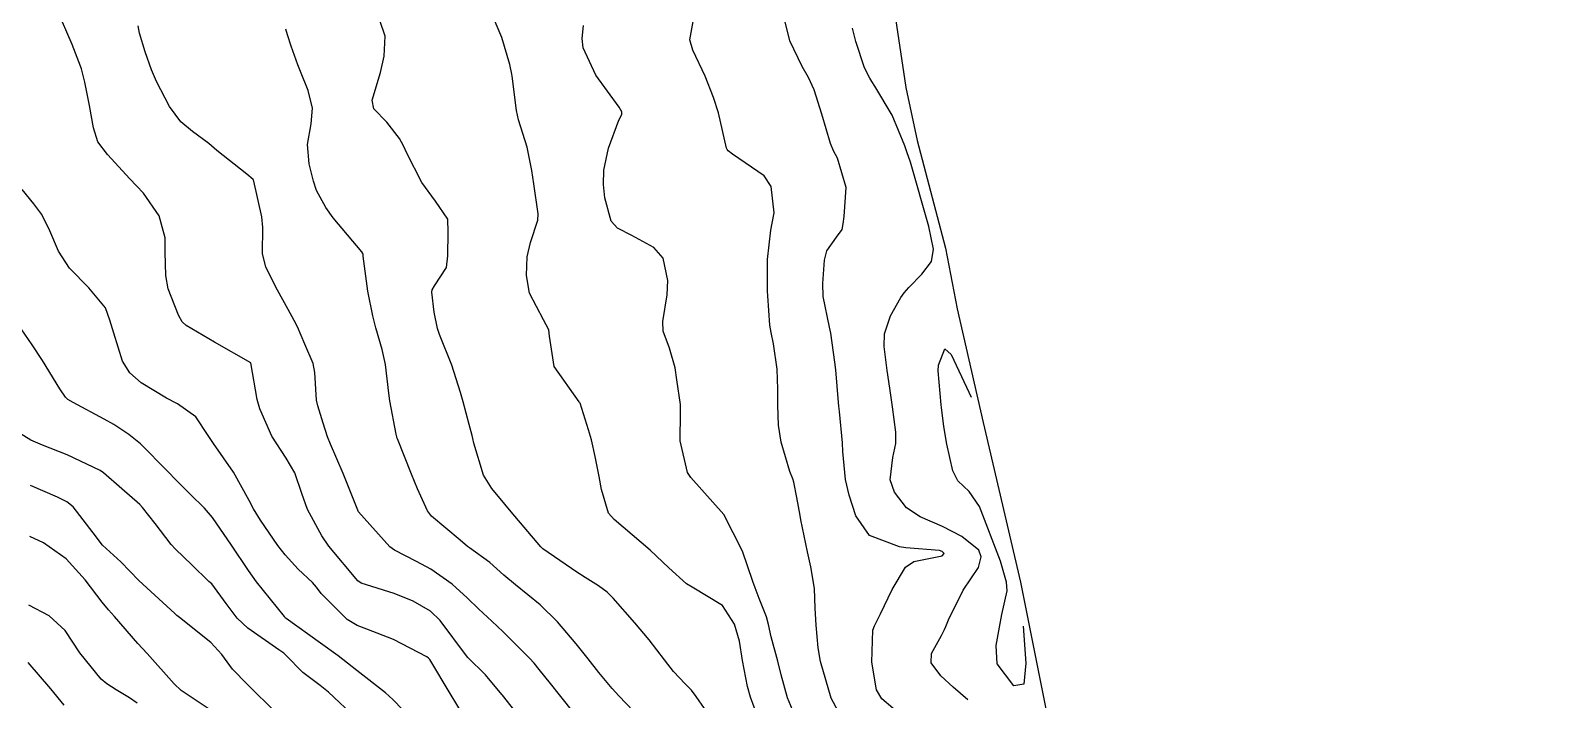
# Model space of a CAD drawing. Header units: metres. Extents: x 298520 to 308411, y 7433745 to 7450750.
# Drawn here: x 300753.3 to 300836.4, y 7444473.7 to 7444510.4 of the extents above; entities that cross this region are included whole.
import ezdxf

# ---------------------------------------------------------------- set-up
doc = ezdxf.new("R2010")
doc.units = ezdxf.units.M
doc.header["$LTSCALE"] = 10
for name, color, linetype in [('Area', 45, 'Continuous'), ('Curvas de Nivel 1m', 11, 'Continuous'), ('Curvas de Nivel 5m', 15, 'Continuous')]:
    doc.layers.add(name, color=color, linetype=linetype)

msp = doc.modelspace()

# ---------------------------------------------------------------- linework, layer by layer
at = {"layer": 'Area'}
msp.add_polyline3d([(300798.438, 7444525.901, 705.687), (300801.228, 7444507.229, 703.078), (300801.854, 7444504.317, 716.588), (300803.396, 7444498.414, 715.878), (300804.038, 7444495.087, 708.627), (300805.473, 7444488.857, 704.608), (300807.511, 7444480.112, 702.238), (300808.883, 7444473.259, 706.158), (300809.504, 7444470.496, 721.038), (300811.563, 7444462.908, 715.488), (300813.986, 7444456.906, 706.368), (300815.094, 7444452.89, 705.809), (300815.804, 7444451.133, 718.489), (300816.348, 7444449.564, 718.918), (300819.327, 7444440.948, 709.648), (300820.163, 7444438.01, 703.738), (300820.566, 7444435.562, 706.618), (300823.366, 7444427.173, 719.169), (300824.412, 7444424.763, 717.089), (300825.282, 7444422.948, 718.809), (300826.949, 7444416.853, 710.979), (300836.394, 7444395.171, 688.249)], dxfattribs=at)
at = {"layer": 'Curvas de Nivel 1m', "flags": 128}
for points, elevation in [([(300791.104, 7444471.862), (300789.734, 7444473.841), (300789.479, 7444474.188), (300789.14, 7444474.534), (300788.507, 7444475.217), (300788.013, 7444475.861), (300787.169, 7444476.95), (300786.375, 7444477.878), (300785.196, 7444479.229), (300784.862, 7444479.558), (300784.396, 7444479.902), (300783.658, 7444480.364), (300783.21, 7444480.652), (300781.348, 7444481.939), (300781.225, 7444482.054), (300779.601, 7444483.957), (300779.257, 7444484.384), (300778.547, 7444485.252), (300778.097, 7444485.978), (300777.555, 7444487.73), (300777.501, 7444487.987), (300777.465, 7444488.148), (300777.311, 7444488.752), (300776.974, 7444489.993), (300776.826, 7444490.497), (300776.36, 7444492), (300775.689, 7444493.686), (300775.567, 7444494.008), (300775.382, 7444494.915), (300775.255, 7444496.011), (300775.273, 7444496.132), (300775.398, 7444496.344), (300776.058, 7444497.359), (300776.135, 7444498.003), (300776.15, 7444499.288), (300776.129, 7444500.003), (300775.453, 7444500.998), (300774.719, 7444502.017), (300773.897, 7444503.615), (300773.711, 7444504.028), (300773.497, 7444504.422), (300772.79, 7444505.325), (300772.077, 7444506.052), (300771.99, 7444506.525), (300772.448, 7444508.046), (300772.646, 7444508.944), (300772.702, 7444510.043), (300772.408, 7444510.884)], 697), ([(300793.117, 7444472.71), (300792.718, 7444473.804), (300792.559, 7444474.385), (300792.284, 7444475.809), (300792.112, 7444476.868), (300791.843, 7444477.813), (300791.193, 7444478.827), (300789.521, 7444479.837), (300789.205, 7444480.024), (300788.253, 7444480.894), (300787.223, 7444481.87), (300785.248, 7444483.542), (300784.947, 7444483.895), (300784.56, 7444485.194), (300784.421, 7444485.903), (300784.204, 7444486.992), (300784.006, 7444487.909), (300783.85, 7444488.454), (300783.382, 7444489.919), (300783.357, 7444489.954), (300783.324, 7444489.994), (300781.964, 7444491.934), (300781.715, 7444493.589), (300781.679, 7444493.937), (300781.378, 7444494.494), (300780.608, 7444495.948), (300780.449, 7444496.908), (300780.489, 7444497.949), (300780.658, 7444498.72), (300781.067, 7444499.944), (300781.089, 7444500.301), (300780.849, 7444501.946), (300780.744, 7444502.677), (300780.476, 7444503.95), (300780.012, 7444505.451), (300779.891, 7444505.956), (300779.657, 7444507.833), (300779.638, 7444507.959), (300779.541, 7444508.479), (300779.101, 7444509.967), (300778.632, 7444511.033)], 698), ([(300780.686, 7444471.944), (300779.132, 7444473.922), (300779.102, 7444473.96), (300778.196, 7444475.026), (300777.228, 7444475.989), (300777.154, 7444476.071), (300775.71, 7444478.005), (300775.188, 7444478.511), (300774.243, 7444479.074), (300773.197, 7444479.491), (300771.388, 7444480.058), (300771.204, 7444480.178), (300769.627, 7444482.076), (300769.231, 7444482.649), (300768.443, 7444484.092), (300768.13, 7444484.965), (300767.755, 7444486.103), (300767.285, 7444486.907), (300766.498, 7444488.118), (300765.838, 7444489.604), (300765.695, 7444490.126), (300765.343, 7444492.13), (300763.36, 7444493.268), (300761.804, 7444494.174), (300761.576, 7444494.378), (300761.379, 7444494.746), (300760.814, 7444496.186), (300760.683, 7444496.908), (300760.658, 7444498.188), (300760.643, 7444498.976), (300760.33, 7444500.191), (300759.455, 7444501.437), (300759.078, 7444501.825), (300758.715, 7444502.211), (300757.483, 7444503.543), (300756.957, 7444504.235), (300756.719, 7444505.019), (300756.508, 7444506.24), (300756.254, 7444507.521), (300756.068, 7444508.242), (300755.928, 7444508.626), (300755.556, 7444509.579), (300755.271, 7444510.253), (300755.026, 7444510.798)], 694), ([(300787.108, 7444472.202), (300785.511, 7444473.886), (300785.325, 7444474.078), (300785.137, 7444474.285), (300784.408, 7444475.164), (300783.818, 7444475.91), (300783.165, 7444476.729), (300782.146, 7444477.93), (300781.192, 7444478.862), (300779.842, 7444479.954), (300779.208, 7444480.502), (300778.437, 7444481.193), (300777.332, 7444481.988), (300777.224, 7444482.065), (300776.813, 7444482.41), (300775.249, 7444483.733), (300775.023, 7444484.013), (300774.474, 7444485.231), (300774.149, 7444486.027), (300773.371, 7444487.969), (300773.344, 7444488.039), (300773.336, 7444488.072), (300773.305, 7444488.212), (300772.953, 7444490.044), (300772.899, 7444490.472), (300772.73, 7444492.046), (300772.548, 7444492.855), (300772.2, 7444494.048), (300772.034, 7444494.705), (300771.752, 7444496.055), (300771.505, 7444497.976), (300771.502, 7444498.059), (300771.482, 7444498.118), (300771.424, 7444498.208), (300769.847, 7444500.076), (300769.448, 7444500.635), (300768.95, 7444501.58), (300768.773, 7444502.09), (300768.537, 7444503.034), (300768.449, 7444504.096), (300768.646, 7444505.235), (300768.723, 7444506.092), (300768.483, 7444507.056), (300768.065, 7444508.102), (300767.915, 7444508.472), (300767.557, 7444509.494), (300767.357, 7444510.112), (300767.256, 7444510.424)], 696), ([(300795.12, 7444472.899), (300794.742, 7444473.776), (300794.403, 7444475.039), (300794.217, 7444475.784), (300793.851, 7444477.111), (300793.709, 7444477.792), (300793.603, 7444478.209), (300793.197, 7444479.223), (300792.97, 7444479.802), (300792.856, 7444480.154), (300792.274, 7444481.809), (300791.253, 7444483.82), (300789.459, 7444485.838), (300789.277, 7444486.123), (300788.866, 7444487.847), (300788.883, 7444489.411), (300788.883, 7444489.847), (300788.68, 7444491.194), (300788.596, 7444491.851), (300788.275, 7444492.94), (300787.941, 7444493.861), (300787.915, 7444494.398), (300788.147, 7444495.859), (300788.185, 7444496.643), (300787.928, 7444497.862), (300787.422, 7444498.457), (300786.213, 7444499.101), (300785.437, 7444499.514), (300785.095, 7444499.895), (300784.734, 7444501.179), (300784.666, 7444501.902), (300784.693, 7444502.683), (300784.94, 7444503.898), (300785.508, 7444505.423), (300785.664, 7444505.736), (300785.672, 7444505.888), (300785.516, 7444506.149), (300784.253, 7444507.903), (300783.555, 7444509.402), (300783.5, 7444509.911), (300783.57, 7444510.626)], 699), ([(300801.118, 7444472.692), (300799.916, 7444473.718), (300799.62, 7444474.205), (300799.367, 7444475.727), (300799.428, 7444477.477), (300799.511, 7444477.725), (300799.839, 7444478.37), (300800.488, 7444479.711), (300801.215, 7444480.935), (300801.674, 7444481.239), (300803.222, 7444481.552), (300803.324, 7444481.678), (300803.225, 7444481.793), (300803.068, 7444481.839), (300801.227, 7444481.999), (300800.887, 7444482.046), (300799.237, 7444482.675), (300798.492, 7444483.738), (300798.122, 7444484.884), (300797.928, 7444485.743), (300797.77, 7444487.264), (300797.757, 7444487.745), (300797.604, 7444489.462), (300797.564, 7444489.748), (300797.538, 7444489.96), (300797.393, 7444491.749), (300797.349, 7444492.172), (300797.124, 7444493.752), (300797.051, 7444494.078), (300796.71, 7444495.757), (300796.684, 7444496.473), (300796.775, 7444497.756), (300796.909, 7444498.267), (300797.432, 7444499.019), (300797.747, 7444499.437), (300797.802, 7444499.745), (300797.852, 7444500.149), (300797.962, 7444501.743), (300797.487, 7444503.343), (300797.272, 7444503.752), (300797.104, 7444504.146), (300796.624, 7444505.759), (300796.204, 7444507.086), (300795.891, 7444507.766), (300795.542, 7444508.38), (300794.873, 7444509.78), (300794.612, 7444510.823)], 701), ([(300804.62, 7444473.658), (300803.815, 7444474.346), (300803.146, 7444474.971), (300802.625, 7444475.685), (300802.641, 7444476.205), (300803.176, 7444477.188), (300803.343, 7444477.515), (300803.417, 7444477.676), (300803.565, 7444478.053), (300804.366, 7444479.663), (300805.216, 7444480.919), (300805.364, 7444481.506), (300805.226, 7444481.868), (300804.294, 7444482.607), (300803.245, 7444483.154), (300802.012, 7444483.692), (300801.258, 7444484.19), (300800.605, 7444485.049), (300800.372, 7444485.714), (300800.519, 7444486.945), (300800.679, 7444487.709), (300800.68, 7444488.331), (300800.508, 7444489.712), (300800.358, 7444490.739), (300800.213, 7444491.711), (300800.051, 7444493.024), (300800.069, 7444493.713), (300800.395, 7444494.698), (300800.965, 7444495.704), (300801.134, 7444495.964), (300801.399, 7444496.267), (300802.105, 7444496.994), (300802.635, 7444497.688), (300802.747, 7444498.363), (300802.482, 7444499.598), (300801.484, 7444503.121), (300801.288, 7444503.702), (300801.174, 7444504.025), (300800.486, 7444505.71), (300799.529, 7444507.301), (300799.366, 7444507.557), (300799.266, 7444507.724), (300798.971, 7444508.299), (300798.491, 7444509.736), (300798.3, 7444510.468)], 702), ([(300777.112, 7444472.626), (300776.264, 7444473.999), (300775.151, 7444475.862), (300775.086, 7444475.945), (300774.991, 7444476.012), (300773.167, 7444476.974), (300771.698, 7444477.531), (300771.178, 7444477.737), (300770.629, 7444478.066), (300769.197, 7444479.484), (300768.943, 7444479.827), (300768.719, 7444480.087), (300767.939, 7444480.828), (300767.218, 7444481.601), (300766.816, 7444482.114), (300765.869, 7444483.499), (300765.484, 7444484.128), (300765.257, 7444484.579), (300764.396, 7444486.139), (300763.296, 7444487.709), (300763.008, 7444488.154), (300762.323, 7444489.175), (300761.32, 7444489.887), (300760.73, 7444490.186), (300759.331, 7444491.037), (300758.712, 7444491.585), (300758.32, 7444492.215), (300757.839, 7444493.75), (300757.693, 7444494.225), (300757.621, 7444494.472), (300757.382, 7444495.15), (300756.475, 7444496.239), (300755.409, 7444497.315), (300754.808, 7444498.256), (300754.328, 7444499.367), (300753.9, 7444500.265), (300753.449, 7444500.846), (300752.815, 7444501.638)], 693), ([(300774.734, 7444472.016), (300773.128, 7444473.685), (300772.725, 7444474.044), (300771.145, 7444475.273), (300770.126, 7444476.07), (300769.163, 7444476.774), (300767.283, 7444478.109), (300767.232, 7444478.158), (300767.184, 7444478.219), (300765.66, 7444480.125), (300765.209, 7444480.744), (300764.291, 7444482.139), (300763.246, 7444483.659), (300762.814, 7444484.157), (300762.026, 7444484.934), (300761.268, 7444485.685), (300760.785, 7444486.185), (300759.295, 7444487.689), (300758.662, 7444488.21), (300757.831, 7444488.745), (300757.311, 7444489.042), (300755.619, 7444489.948), (300755.322, 7444490.125), (300755.191, 7444490.251), (300754.878, 7444490.703), (300753.928, 7444492.264), (300753.356, 7444493.12), (300752.556, 7444494.282)], 692), ([(300807.663, 7444477.69), (300807.806, 7444475.676), (300807.69, 7444474.522), (300807.141, 7444474.428), (300806.239, 7444475.639), (300806.179, 7444476.629), (300806.371, 7444477.638), (300806.498, 7444478.329), (300806.774, 7444479.634), (300806.739, 7444480.103), (300806.408, 7444481.268), (300805.259, 7444484.248), (300804.695, 7444485.086), (300804.08, 7444485.668), (300803.812, 7444486.206), (300803.483, 7444487.677), (300803.307, 7444488.636), (300803.19, 7444489.681), (300803.175, 7444489.831), (300803.004, 7444491.683), (300803.022, 7444492.009), (300803.361, 7444492.9), (300803.721, 7444492.587), (300804.55, 7444490.792), (300804.803, 7444490.24)], 703), ([(300771.112, 7444472.658), (300769.602, 7444474.075), (300769.137, 7444474.448), (300768.202, 7444475.153), (300767.269, 7444476.108), (300767.154, 7444476.21), (300766.872, 7444476.398), (300765.175, 7444477.582), (300764.599, 7444478.139), (300763.99, 7444478.947), (300763.201, 7444480.009), (300763.13, 7444480.079), (300763.052, 7444480.152), (300762.111, 7444481.066), (300761.22, 7444481.926), (300760.988, 7444482.182), (300760.11, 7444483.321), (300759.417, 7444484.198), (300759.255, 7444484.369), (300758.274, 7444485.225), (300757.272, 7444486.109), (300757.089, 7444486.232), (300755.286, 7444487.094), (300753.938, 7444487.619), (300753.297, 7444487.885), (300752.667, 7444488.28)], 691), ([(300763.122, 7444473.114), (300761.523, 7444474.176), (300761.136, 7444474.536), (300759.67, 7444476.195), (300759.161, 7444476.745), (300757.866, 7444478.22), (300757.546, 7444478.584), (300757.191, 7444479.013), (300756.273, 7444480.239), (300755.22, 7444481.394), (300753.982, 7444482.263), (300753.236, 7444482.62)], 689), ([(300759.126, 7444473.481), (300758.698, 7444473.776), (300757.969, 7444474.217), (300757.451, 7444474.54), (300757.139, 7444474.795), (300755.973, 7444476.242), (300755.171, 7444477.455), (300754.291, 7444478.259), (300753.189, 7444478.844)], 688), ([(300755.124, 7444473.367), (300754.385, 7444474.257), (300753.147, 7444475.708)], 687)]:
    msp.add_lwpolyline(points, dxfattribs=dict(at, elevation=elevation))
at = {"layer": 'Curvas de Nivel 5m', "flags": 128}
for points, elevation in [([(300783.117, 7444472.856), (300782.255, 7444473.929), (300781.763, 7444474.557), (300781.147, 7444475.323), (300780.871, 7444475.664), (300780.618, 7444475.945), (300779.174, 7444477.38), (300778.555, 7444477.969), (300777.845, 7444478.636), (300777.196, 7444479.258), (300776.369, 7444479.998), (300775.211, 7444480.814), (300774.428, 7444481.235), (300773.221, 7444481.862), (300772.967, 7444482.043), (300771.252, 7444483.967), (300771.2, 7444484.061), (300771.166, 7444484.149), (300770.404, 7444486.069), (300769.701, 7444487.671), (300769.541, 7444488.078), (300769.31, 7444488.83), (300769.012, 7444489.777), (300768.945, 7444490.086), (300768.859, 7444491.608), (300768.751, 7444492.089), (300768.301, 7444493.154), (300767.903, 7444494.102), (300767.727, 7444494.456), (300767.382, 7444495.056), (300766.8, 7444496.116), (300766.167, 7444497.367), (300765.979, 7444498.124), (300766.011, 7444499.55), (300765.944, 7444500.125), (300765.502, 7444502.09), (300765.491, 7444502.13), (300765.464, 7444502.18), (300765.127, 7444502.474), (300763.487, 7444503.775), (300763.041, 7444504.157), (300762.146, 7444504.817), (300761.504, 7444505.33), (300760.889, 7444506.186), (300760.183, 7444507.544), (300759.896, 7444508.196), (300759.553, 7444509.171), (300759.25, 7444510.203), (300759.171, 7444510.599)], 695), ([(300798.22, 7444471.739), (300797.133, 7444473.75), (300796.551, 7444475.756), (300796.419, 7444476.503), (300796.314, 7444477.759), (300796.262, 7444478.689), (300796.223, 7444479.76), (300796.025, 7444480.951), (300795.837, 7444481.764), (300795.484, 7444483.533), (300795.437, 7444483.768), (300795.263, 7444484.75), (300795.093, 7444485.595), (300795.031, 7444485.774), (300794.877, 7444486.178), (300794.394, 7444487.784), (300794.246, 7444488.72), (300794.224, 7444489.786), (300794.223, 7444490.678), (300794.176, 7444491.788), (300793.984, 7444493.171), (300793.85, 7444493.793), (300793.784, 7444494.201), (300793.669, 7444495.796), (300793.657, 7444496.057), (300793.653, 7444497.796), (300793.829, 7444499.402), (300793.914, 7444499.793), (300794.008, 7444500.351), (300793.856, 7444501.794), (300793.472, 7444502.375), (300791.741, 7444503.566), (300791.492, 7444503.749), (300791.441, 7444503.821), (300791.412, 7444503.903), (300790.959, 7444505.826), (300790.685, 7444506.664), (300790.229, 7444507.833), (300789.554, 7444509.274), (300789.398, 7444509.842), (300789.573, 7444510.839)], 700), ([(300767.118, 7444472.583), (300765.544, 7444474.126), (300765.137, 7444474.515), (300764.345, 7444475.342), (300763.758, 7444476.151), (300763.162, 7444476.797), (300761.438, 7444478.177), (300761.295, 7444478.29), (300761.185, 7444478.386), (300759.203, 7444480.2), (300758.218, 7444481.22), (300757.222, 7444482.146), (300757.146, 7444482.231), (300756.88, 7444482.582), (300755.608, 7444484.246), (300755.256, 7444484.519), (300754.751, 7444484.762), (300753.264, 7444485.4)], 690)]:
    msp.add_lwpolyline(points, dxfattribs=dict(at, elevation=elevation))

doc.saveas('drawing.dxf')
